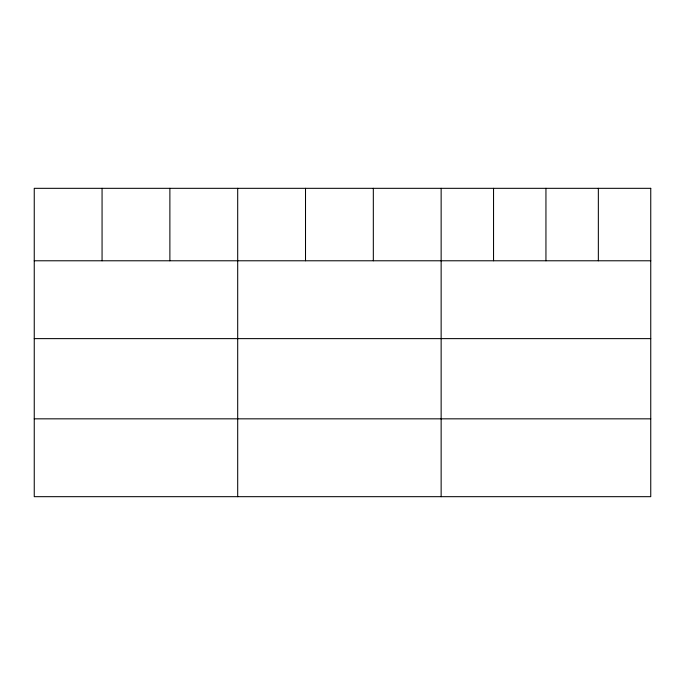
<?xml version="1.0" encoding="UTF-8"?>
<svg xmlns="http://www.w3.org/2000/svg" width="685" height="685" viewBox="0 0 685 685"><rect width="100%" height="100%" fill="white"/><g stroke="black" fill="none" stroke-linecap="round" stroke-linejoin="round"><path stroke-width="1.03" d="M34.25 260.779L650.75 260.779M34.25 338.621L650.75 338.621M34.25 418.835L650.75 418.835M598.347 188.324L598.347 260.779M545.945 188.324L545.945 260.779M493.542 188.324L493.542 260.779M441.14 188.324L441.14 496.676M373.325 188.324L373.325 260.779M305.51 188.324L305.51 260.779M237.695 188.324L237.695 496.676M169.88 188.324L169.88 260.779M102.065 188.324L102.065 260.779M650.75 188.324L34.25 188.324L34.25 496.676L650.75 496.676L650.75 188.324"/></g></svg>
